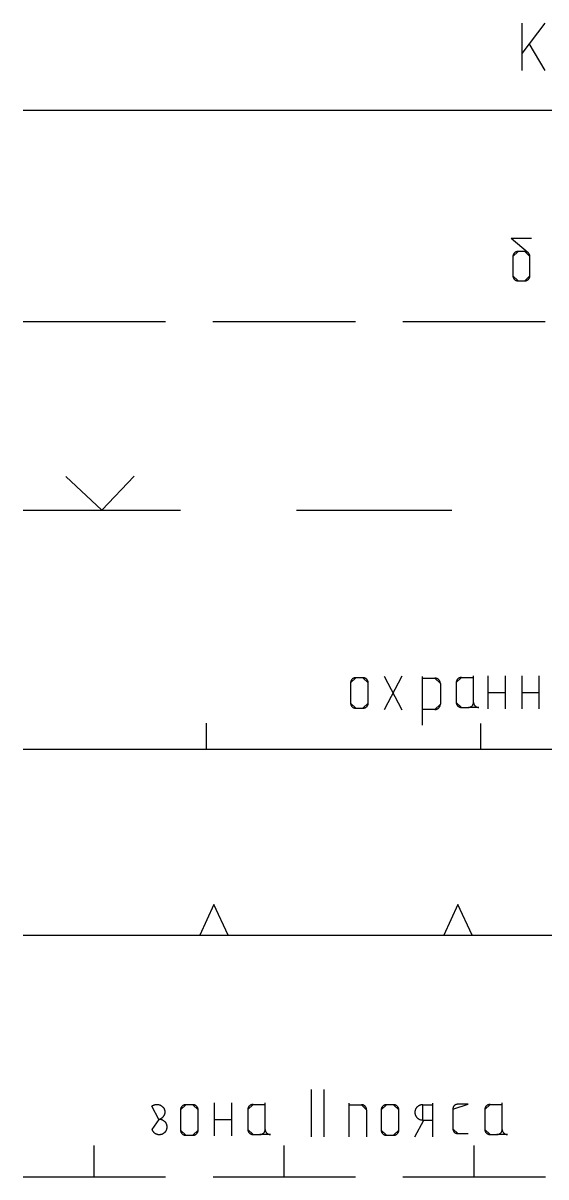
# Model space of a CAD drawing. Extents: x 8646 to 18206, y -17605 to -192.
# Drawn here: x 11059.01 to 11066.88, y -9012.61 to -8995.23 of the extents above; entities that cross this region are included whole.
import ezdxf

# ---------------------------------------------------------------- set-up
doc = ezdxf.new("R2010")
doc.units = 0
doc.layers.get('0').update_dxf_attribs({"linetype": 'CONTINUOUS'})

msp = doc.modelspace()

# ---------------------------------------------------------------- linework, layer by layer
at = {"color": 8, "linetype": 'CONTINUOUS'}
for p, q in [((11066.52, -8995.234), (11066.52, -8995.949)), ((11066.865, -8995.234), (11066.52, -8995.694)), ((11066.626, -8995.541), (11066.865, -8995.949)), ((11059.012, -8996.545), (11068.322, -8996.545)), ((11066.613, -8998.692), (11066.359, -8998.477)), ((11066.665, -8998.478), (11066.359, -8998.478)), ((11066.384, -8998.747), (11066.384, -8999.042)), ((11066.563, -8998.674), (11066.461, -8998.674)), ((11066.639, -8999.042), (11066.639, -8998.747)), ((11066.461, -8999.115), (11066.563, -8999.115)), ((11059.012, -8999.725), (11061.156, -8999.725)), ((11061.87, -8999.725), (11064.014, -8999.725)), ((11064.728, -8999.725), (11066.872, -8999.725)), ((11060.196, -9002.569), (11059.657, -9002.059)), ((11060.196, -9002.569), (11060.682, -9002.057)), ((11059.012, -9002.569), (11061.38, -9002.569)), ((11063.127, -9002.569), (11065.463, -9002.569)), ((11064.713, -9005.065), (11064.448, -9005.576)), ((11064.448, -9005.065), (11064.713, -9005.576)), ((11065.019, -9005.071), (11065.019, -9005.804)), ((11065.61, -9005.087), (11065.792, -9005.087)), ((11065.792, -9005.462), (11065.792, -9005.061)), ((11066.009, -9005.061), (11066.009, -9005.561)), ((11066.269, -9005.061), (11066.269, -9005.561)), ((11066.516, -9005.061), (11066.516, -9005.561)), ((11066.776, -9005.061), (11066.776, -9005.561)), ((11063.941, -9005.167), (11063.941, -9005.473)), ((11064.127, -9005.091), (11064.021, -9005.091)), ((11064.206, -9005.473), (11064.206, -9005.167)), ((11065.019, -9005.097), (11065.21, -9005.097)), ((11065.292, -9005.176), (11065.292, -9005.49)), ((11065.531, -9005.162), (11065.531, -9005.462)), ((11066.009, -9005.311), (11066.269, -9005.311)), ((11066.516, -9005.311), (11066.776, -9005.311)), ((11064.021, -9005.55), (11064.127, -9005.55)), ((11065.21, -9005.568), (11065.019, -9005.568)), ((11065.61, -9005.537), (11065.714, -9005.537)), ((11061.77, -9006.168), (11061.77, -9005.775)), ((11065.901, -9006.175), (11065.901, -9005.782)), ((11059.012, -9006.168), (11077.631, -9006.168)), ((11061.884, -9008.507), (11061.67, -9008.966)), ((11062.098, -9008.966), (11061.884, -9008.507)), ((11065.556, -9008.507), (11065.342, -9008.966)), ((11065.77, -9008.966), (11065.556, -9008.507)), ((11059.012, -9008.966), (11077.631, -9008.966)), ((11061.67, -9008.966), (11062.098, -9008.966)), ((11065.342, -9008.966), (11065.77, -9008.966)), ((11063.35, -9011.291), (11063.35, -9012.005)), ((11063.539, -9011.291), (11063.539, -9012.005)), ((11061.888, -9011.491), (11061.888, -9011.99)), ((11062.148, -9011.491), (11062.148, -9011.99)), ((11062.655, -9011.892), (11062.655, -9011.491)), ((11063.917, -9011.495), (11063.917, -9012.005)), ((11065.174, -9011.495), (11065.174, -9012.005)), ((11066.222, -9011.892), (11066.222, -9011.491)), ((11061.381, -9011.597), (11061.381, -9011.903)), ((11061.567, -9011.52), (11061.461, -9011.52)), ((11061.647, -9011.903), (11061.647, -9011.597)), ((11062.395, -9011.591), (11062.395, -9011.892)), ((11062.473, -9011.516), (11062.655, -9011.516)), ((11063.917, -9011.52), (11064.103, -9011.52)), ((11064.183, -9011.597), (11064.183, -9012.005)), ((11064.401, -9011.597), (11064.401, -9011.903)), ((11064.587, -9011.52), (11064.481, -9011.52)), ((11064.667, -9011.903), (11064.667, -9011.597)), ((11065.027, -9011.52), (11065.173, -9011.52)), ((11065.48, -9011.586), (11065.48, -9011.881)), ((11065.962, -9011.591), (11065.962, -9011.892)), ((11066.04, -9011.516), (11066.222, -9011.516)), ((11061.888, -9011.741), (11062.148, -9011.741)), ((11064.908, -9012.005), (11065.041, -9011.75)), ((11065.027, -9011.75), (11065.175, -9011.75)), ((11061.461, -9011.98), (11061.567, -9011.98)), ((11062.473, -9011.967), (11062.577, -9011.967)), ((11064.481, -9011.98), (11064.587, -9011.98)), ((11065.557, -9011.955), (11065.71, -9011.955)), ((11066.04, -9011.967), (11066.144, -9011.967)), ((11060.084, -9012.607), (11060.084, -9012.136)), ((11062.943, -9012.607), (11062.943, -9012.136)), ((11065.801, -9012.607), (11065.801, -9012.136)), ((11059.012, -9012.607), (11061.156, -9012.607)), ((11061.871, -9012.607), (11064.015, -9012.607)), ((11064.729, -9012.607), (11066.873, -9012.607))]:
    msp.add_line(p, q, dxfattribs=at)
at = {"color": 8, "linetype": 'CONTINUOUS', "flags": 128}
for points in [[(11066.461, -8998.674), (11066.457, -8998.674), (11066.453, -8998.674), (11066.449, -8998.675), (11066.445, -8998.675), (11066.441, -8998.676), (11066.437, -8998.677), (11066.433, -8998.679), (11066.43, -8998.68), (11066.426, -8998.682), (11066.423, -8998.684), (11066.419, -8998.686), (11066.416, -8998.688), (11066.413, -8998.69), (11066.41, -8998.693), (11066.407, -8998.695), (11066.404, -8998.698), (11066.401, -8998.701), (11066.399, -8998.704), (11066.397, -8998.707), (11066.395, -8998.711), (11066.393, -8998.714), (11066.391, -8998.717), (11066.389, -8998.721), (11066.388, -8998.725), (11066.387, -8998.728), (11066.386, -8998.732), (11066.385, -8998.736), (11066.385, -8998.74), (11066.384, -8998.743), (11066.384, -8998.747)], [(11066.639, -8998.747), (11066.639, -8998.743), (11066.639, -8998.74), (11066.639, -8998.736), (11066.638, -8998.732), (11066.637, -8998.728), (11066.636, -8998.725), (11066.634, -8998.721), (11066.633, -8998.717), (11066.631, -8998.714), (11066.629, -8998.711), (11066.627, -8998.707), (11066.625, -8998.704), (11066.622, -8998.701), (11066.62, -8998.698), (11066.617, -8998.695), (11066.614, -8998.693), (11066.611, -8998.69), (11066.608, -8998.688), (11066.605, -8998.686), (11066.601, -8998.684), (11066.598, -8998.682), (11066.594, -8998.68), (11066.59, -8998.679), (11066.587, -8998.677), (11066.583, -8998.676), (11066.579, -8998.675), (11066.575, -8998.675), (11066.571, -8998.674), (11066.567, -8998.674), (11066.563, -8998.674)], [(11066.384, -8999.042), (11066.384, -8999.046), (11066.385, -8999.05), (11066.385, -8999.053), (11066.386, -8999.057), (11066.387, -8999.061), (11066.388, -8999.065), (11066.389, -8999.068), (11066.391, -8999.072), (11066.393, -8999.075), (11066.395, -8999.079), (11066.397, -8999.082), (11066.399, -8999.085), (11066.401, -8999.088), (11066.404, -8999.091), (11066.407, -8999.094), (11066.41, -8999.097), (11066.413, -8999.099), (11066.416, -8999.101), (11066.419, -8999.104), (11066.423, -8999.106), (11066.426, -8999.107), (11066.43, -8999.109), (11066.433, -8999.111), (11066.437, -8999.112), (11066.441, -8999.113), (11066.445, -8999.114), (11066.449, -8999.115), (11066.453, -8999.115), (11066.457, -8999.115), (11066.461, -8999.115)], [(11066.563, -8999.115), (11066.567, -8999.115), (11066.571, -8999.115), (11066.575, -8999.115), (11066.579, -8999.114), (11066.583, -8999.113), (11066.587, -8999.112), (11066.59, -8999.111), (11066.594, -8999.109), (11066.598, -8999.107), (11066.601, -8999.106), (11066.605, -8999.104), (11066.608, -8999.101), (11066.611, -8999.099), (11066.614, -8999.097), (11066.617, -8999.094), (11066.62, -8999.091), (11066.622, -8999.088), (11066.625, -8999.085), (11066.627, -8999.082), (11066.629, -8999.079), (11066.631, -8999.075), (11066.633, -8999.072), (11066.634, -8999.068), (11066.636, -8999.065), (11066.637, -8999.061), (11066.638, -8999.057), (11066.639, -8999.053), (11066.639, -8999.05), (11066.639, -8999.046), (11066.639, -8999.042)], [(11065.61, -9005.087), (11065.605, -9005.087), (11065.601, -9005.087), (11065.597, -9005.088), (11065.593, -9005.088), (11065.589, -9005.089), (11065.585, -9005.09), (11065.582, -9005.092), (11065.578, -9005.093), (11065.574, -9005.095), (11065.571, -9005.097), (11065.567, -9005.099), (11065.564, -9005.101), (11065.56, -9005.103), (11065.557, -9005.106), (11065.554, -9005.109), (11065.552, -9005.111), (11065.549, -9005.114), (11065.546, -9005.118), (11065.544, -9005.121), (11065.542, -9005.124), (11065.54, -9005.128), (11065.538, -9005.131), (11065.537, -9005.135), (11065.535, -9005.138), (11065.534, -9005.142), (11065.533, -9005.146), (11065.532, -9005.15), (11065.532, -9005.154), (11065.532, -9005.158), (11065.531, -9005.162)], [(11064.021, -9005.091), (11064.016, -9005.091), (11064.012, -9005.091), (11064.008, -9005.092), (11064.004, -9005.092), (11064, -9005.093), (11063.996, -9005.095), (11063.992, -9005.096), (11063.988, -9005.097), (11063.984, -9005.099), (11063.981, -9005.101), (11063.977, -9005.103), (11063.974, -9005.105), (11063.971, -9005.108), (11063.967, -9005.11), (11063.964, -9005.113), (11063.961, -9005.116), (11063.959, -9005.119), (11063.956, -9005.122), (11063.954, -9005.126), (11063.952, -9005.129), (11063.95, -9005.133), (11063.948, -9005.136), (11063.946, -9005.14), (11063.945, -9005.144), (11063.944, -9005.148), (11063.943, -9005.151), (11063.942, -9005.155), (11063.941, -9005.159), (11063.941, -9005.163), (11063.941, -9005.167)], [(11064.206, -9005.167), (11064.206, -9005.163), (11064.206, -9005.159), (11064.205, -9005.155), (11064.205, -9005.151), (11064.204, -9005.148), (11064.202, -9005.144), (11064.201, -9005.14), (11064.199, -9005.136), (11064.198, -9005.133), (11064.196, -9005.129), (11064.194, -9005.126), (11064.191, -9005.122), (11064.189, -9005.119), (11064.186, -9005.116), (11064.183, -9005.113), (11064.18, -9005.11), (11064.177, -9005.108), (11064.174, -9005.105), (11064.17, -9005.103), (11064.167, -9005.101), (11064.163, -9005.099), (11064.159, -9005.097), (11064.155, -9005.096), (11064.151, -9005.095), (11064.147, -9005.093), (11064.143, -9005.092), (11064.139, -9005.092), (11064.135, -9005.091), (11064.131, -9005.091), (11064.127, -9005.091)], [(11065.292, -9005.176), (11065.292, -9005.171), (11065.291, -9005.167), (11065.291, -9005.163), (11065.29, -9005.159), (11065.289, -9005.155), (11065.288, -9005.151), (11065.286, -9005.147), (11065.285, -9005.144), (11065.283, -9005.14), (11065.281, -9005.136), (11065.279, -9005.133), (11065.276, -9005.129), (11065.274, -9005.126), (11065.271, -9005.123), (11065.268, -9005.12), (11065.265, -9005.117), (11065.261, -9005.114), (11065.258, -9005.112), (11065.255, -9005.11), (11065.251, -9005.107), (11065.247, -9005.106), (11065.243, -9005.104), (11065.239, -9005.102), (11065.235, -9005.101), (11065.231, -9005.1), (11065.227, -9005.099), (11065.223, -9005.098), (11065.219, -9005.097), (11065.214, -9005.097), (11065.21, -9005.097)], [(11063.941, -9005.473), (11063.941, -9005.477), (11063.941, -9005.481), (11063.942, -9005.485), (11063.943, -9005.489), (11063.944, -9005.493), (11063.945, -9005.497), (11063.946, -9005.501), (11063.948, -9005.505), (11063.95, -9005.508), (11063.952, -9005.512), (11063.954, -9005.515), (11063.956, -9005.518), (11063.959, -9005.522), (11063.961, -9005.525), (11063.964, -9005.528), (11063.967, -9005.53), (11063.971, -9005.533), (11063.974, -9005.535), (11063.977, -9005.538), (11063.981, -9005.54), (11063.984, -9005.542), (11063.988, -9005.543), (11063.992, -9005.545), (11063.996, -9005.546), (11064, -9005.547), (11064.004, -9005.548), (11064.008, -9005.549), (11064.012, -9005.55), (11064.016, -9005.55), (11064.021, -9005.55)], [(11064.127, -9005.55), (11064.131, -9005.55), (11064.135, -9005.55), (11064.139, -9005.549), (11064.143, -9005.548), (11064.147, -9005.547), (11064.151, -9005.546), (11064.155, -9005.545), (11064.159, -9005.543), (11064.163, -9005.542), (11064.167, -9005.54), (11064.17, -9005.538), (11064.174, -9005.535), (11064.177, -9005.533), (11064.18, -9005.53), (11064.183, -9005.528), (11064.186, -9005.525), (11064.189, -9005.522), (11064.191, -9005.518), (11064.194, -9005.515), (11064.196, -9005.512), (11064.198, -9005.508), (11064.199, -9005.505), (11064.201, -9005.501), (11064.202, -9005.497), (11064.204, -9005.493), (11064.205, -9005.489), (11064.205, -9005.485), (11064.206, -9005.481), (11064.206, -9005.477), (11064.206, -9005.473)], [(11065.21, -9005.568), (11065.214, -9005.568), (11065.219, -9005.568), (11065.223, -9005.567), (11065.227, -9005.567), (11065.231, -9005.566), (11065.235, -9005.565), (11065.239, -9005.563), (11065.243, -9005.562), (11065.247, -9005.56), (11065.251, -9005.558), (11065.255, -9005.556), (11065.258, -9005.554), (11065.261, -9005.551), (11065.265, -9005.548), (11065.268, -9005.546), (11065.271, -9005.543), (11065.274, -9005.539), (11065.276, -9005.536), (11065.279, -9005.533), (11065.281, -9005.529), (11065.283, -9005.526), (11065.285, -9005.522), (11065.286, -9005.518), (11065.288, -9005.514), (11065.289, -9005.51), (11065.29, -9005.506), (11065.291, -9005.502), (11065.291, -9005.498), (11065.292, -9005.494), (11065.292, -9005.49)], [(11065.531, -9005.462), (11065.532, -9005.466), (11065.532, -9005.47), (11065.532, -9005.474), (11065.533, -9005.478), (11065.534, -9005.482), (11065.535, -9005.486), (11065.537, -9005.489), (11065.538, -9005.493), (11065.54, -9005.496), (11065.542, -9005.5), (11065.544, -9005.503), (11065.546, -9005.507), (11065.549, -9005.51), (11065.552, -9005.513), (11065.554, -9005.516), (11065.557, -9005.518), (11065.56, -9005.521), (11065.564, -9005.523), (11065.567, -9005.525), (11065.571, -9005.527), (11065.574, -9005.529), (11065.578, -9005.531), (11065.582, -9005.532), (11065.585, -9005.534), (11065.589, -9005.535), (11065.593, -9005.536), (11065.597, -9005.537), (11065.601, -9005.537), (11065.605, -9005.537), (11065.61, -9005.537)], [(11065.714, -9005.537), (11065.718, -9005.537), (11065.722, -9005.537), (11065.726, -9005.537), (11065.73, -9005.536), (11065.734, -9005.535), (11065.738, -9005.534), (11065.742, -9005.532), (11065.746, -9005.531), (11065.749, -9005.529), (11065.753, -9005.527), (11065.756, -9005.525), (11065.76, -9005.523), (11065.763, -9005.521), (11065.766, -9005.518), (11065.769, -9005.516), (11065.772, -9005.513), (11065.774, -9005.51), (11065.777, -9005.507), (11065.779, -9005.503), (11065.781, -9005.5), (11065.783, -9005.496), (11065.785, -9005.493), (11065.787, -9005.489), (11065.788, -9005.486), (11065.789, -9005.482), (11065.79, -9005.478), (11065.791, -9005.474), (11065.792, -9005.47), (11065.792, -9005.466), (11065.792, -9005.462), (11065.792, -9005.466), (11065.792, -9005.47), (11065.793, -9005.474), (11065.794, -9005.478), (11065.795, -9005.482), (11065.796, -9005.486), (11065.797, -9005.489), (11065.799, -9005.493), (11065.8, -9005.496), (11065.802, -9005.5), (11065.804, -9005.503), (11065.807, -9005.507), (11065.809, -9005.51), (11065.812, -9005.513), (11065.815, -9005.516), (11065.818, -9005.518), (11065.821, -9005.521), (11065.824, -9005.523), (11065.828, -9005.525), (11065.831, -9005.527), (11065.835, -9005.529), (11065.838, -9005.531), (11065.842, -9005.532), (11065.846, -9005.534), (11065.85, -9005.535), (11065.854, -9005.536), (11065.858, -9005.537), (11065.862, -9005.537), (11065.866, -9005.537), (11065.87, -9005.537)], [(11065.71, -9011.512), (11065.557, -9011.512), (11065.553, -9011.512), (11065.549, -9011.512), (11065.545, -9011.513), (11065.541, -9011.514), (11065.537, -9011.515), (11065.533, -9011.516), (11065.529, -9011.517), (11065.525, -9011.518), (11065.522, -9011.52), (11065.518, -9011.522), (11065.515, -9011.524), (11065.512, -9011.526), (11065.508, -9011.528), (11065.505, -9011.531), (11065.502, -9011.534), (11065.5, -9011.536), (11065.497, -9011.539), (11065.495, -9011.542), (11065.492, -9011.546), (11065.49, -9011.549), (11065.488, -9011.552), (11065.487, -9011.556), (11065.485, -9011.559), (11065.484, -9011.563), (11065.483, -9011.567), (11065.482, -9011.57), (11065.481, -9011.574), (11065.48, -9011.578), (11065.48, -9011.582), (11065.48, -9011.586)], [(11060.952, -9011.541), (11060.957, -9011.538), (11060.962, -9011.534), (11060.967, -9011.531), (11060.973, -9011.528), (11060.978, -9011.526), (11060.984, -9011.524), (11060.99, -9011.522), (11060.996, -9011.52), (11061.002, -9011.518), (11061.008, -9011.518), (11061.014, -9011.517), (11061.021, -9011.516), (11061.027, -9011.516), (11061.033, -9011.516), (11061.039, -9011.517), (11061.046, -9011.518), (11061.052, -9011.519), (11061.058, -9011.52), (11061.064, -9011.522), (11061.07, -9011.524), (11061.075, -9011.526), (11061.081, -9011.529), (11061.087, -9011.532), (11061.092, -9011.535), (11061.097, -9011.538), (11061.102, -9011.542), (11061.107, -9011.546), (11061.111, -9011.55), (11061.115, -9011.555), (11061.119, -9011.559), (11061.123, -9011.564), (11061.127, -9011.569), (11061.13, -9011.574), (11061.133, -9011.579), (11061.135, -9011.585), (11061.138, -9011.591), (11061.14, -9011.596), (11061.142, -9011.602), (11061.143, -9011.608), (11061.144, -9011.614), (11061.145, -9011.62), (11061.145, -9011.626), (11061.145, -9011.632), (11061.145, -9011.638), (11061.145, -9011.644), (11061.144, -9011.65), (11061.142, -9011.656), (11061.141, -9011.661), (11061.139, -9011.667), (11061.137, -9011.673), (11061.135, -9011.678), (11061.132, -9011.684), (11061.129, -9011.689), (11061.126, -9011.694), (11061.122, -9011.699), (11061.118, -9011.704), (11061.114, -9011.708), (11061.11, -9011.713), (11061.105, -9011.717), (11061.1, -9011.72), (11061.095, -9011.724), (11061.09, -9011.727), (11061.085, -9011.73), (11061.079, -9011.733), (11061.074, -9011.736), (11061.068, -9011.738), (11061.062, -9011.74), (11061.056, -9011.742)], [(11061.461, -9011.52), (11061.457, -9011.521), (11061.452, -9011.521), (11061.448, -9011.521), (11061.444, -9011.522), (11061.44, -9011.523), (11061.436, -9011.524), (11061.432, -9011.525), (11061.428, -9011.527), (11061.425, -9011.529), (11061.421, -9011.531), (11061.417, -9011.533), (11061.414, -9011.535), (11061.411, -9011.537), (11061.407, -9011.54), (11061.404, -9011.543), (11061.402, -9011.546), (11061.399, -9011.549), (11061.396, -9011.552), (11061.394, -9011.555), (11061.392, -9011.559), (11061.39, -9011.562), (11061.388, -9011.566), (11061.386, -9011.57), (11061.385, -9011.573), (11061.384, -9011.577), (11061.383, -9011.581), (11061.382, -9011.585), (11061.382, -9011.589), (11061.381, -9011.593), (11061.381, -9011.597)], [(11061.647, -9011.597), (11061.646, -9011.593), (11061.646, -9011.589), (11061.646, -9011.585), (11061.645, -9011.581), (11061.644, -9011.577), (11061.643, -9011.573), (11061.641, -9011.57), (11061.64, -9011.566), (11061.638, -9011.562), (11061.636, -9011.559), (11061.634, -9011.555), (11061.631, -9011.552), (11061.629, -9011.549), (11061.626, -9011.546), (11061.623, -9011.543), (11061.62, -9011.54), (11061.617, -9011.537), (11061.614, -9011.535), (11061.61, -9011.533), (11061.607, -9011.531), (11061.603, -9011.529), (11061.599, -9011.527), (11061.595, -9011.525), (11061.592, -9011.524), (11061.587, -9011.523), (11061.583, -9011.522), (11061.579, -9011.521), (11061.575, -9011.521), (11061.571, -9011.521), (11061.567, -9011.52)], [(11062.473, -9011.516), (11062.469, -9011.516), (11062.465, -9011.517), (11062.461, -9011.517), (11062.457, -9011.518), (11062.453, -9011.519), (11062.449, -9011.52), (11062.445, -9011.521), (11062.441, -9011.523), (11062.438, -9011.524), (11062.434, -9011.526), (11062.43, -9011.528), (11062.427, -9011.531), (11062.424, -9011.533), (11062.421, -9011.536), (11062.418, -9011.538), (11062.415, -9011.541), (11062.412, -9011.544), (11062.41, -9011.547), (11062.407, -9011.551), (11062.405, -9011.554), (11062.403, -9011.557), (11062.402, -9011.561), (11062.4, -9011.564), (11062.399, -9011.568), (11062.398, -9011.572), (11062.397, -9011.576), (11062.396, -9011.58), (11062.395, -9011.584), (11062.395, -9011.587), (11062.395, -9011.591)], [(11064.183, -9011.597), (11064.183, -9011.593), (11064.182, -9011.589), (11064.182, -9011.585), (11064.181, -9011.581), (11064.18, -9011.577), (11064.179, -9011.573), (11064.178, -9011.57), (11064.176, -9011.566), (11064.174, -9011.562), (11064.172, -9011.559), (11064.17, -9011.555), (11064.168, -9011.552), (11064.165, -9011.549), (11064.162, -9011.546), (11064.16, -9011.543), (11064.157, -9011.54), (11064.153, -9011.537), (11064.15, -9011.535), (11064.147, -9011.533), (11064.143, -9011.531), (11064.139, -9011.529), (11064.136, -9011.527), (11064.132, -9011.525), (11064.128, -9011.524), (11064.124, -9011.523), (11064.12, -9011.522), (11064.116, -9011.521), (11064.112, -9011.521), (11064.107, -9011.521), (11064.103, -9011.52)], [(11064.481, -9011.52), (11064.477, -9011.521), (11064.473, -9011.521), (11064.468, -9011.521), (11064.464, -9011.522), (11064.46, -9011.523), (11064.456, -9011.524), (11064.452, -9011.525), (11064.449, -9011.527), (11064.445, -9011.529), (11064.441, -9011.531), (11064.438, -9011.533), (11064.434, -9011.535), (11064.431, -9011.537), (11064.428, -9011.54), (11064.425, -9011.543), (11064.422, -9011.546), (11064.419, -9011.549), (11064.417, -9011.552), (11064.414, -9011.555), (11064.412, -9011.559), (11064.41, -9011.562), (11064.408, -9011.566), (11064.407, -9011.57), (11064.405, -9011.573), (11064.404, -9011.577), (11064.403, -9011.581), (11064.402, -9011.585), (11064.402, -9011.589), (11064.401, -9011.593), (11064.401, -9011.597)], [(11064.667, -9011.597), (11064.667, -9011.593), (11064.666, -9011.589), (11064.666, -9011.585), (11064.665, -9011.581), (11064.664, -9011.577), (11064.663, -9011.573), (11064.661, -9011.57), (11064.66, -9011.566), (11064.658, -9011.562), (11064.656, -9011.559), (11064.654, -9011.555), (11064.652, -9011.552), (11064.649, -9011.549), (11064.646, -9011.546), (11064.643, -9011.543), (11064.64, -9011.54), (11064.637, -9011.537), (11064.634, -9011.535), (11064.63, -9011.533), (11064.627, -9011.531), (11064.623, -9011.529), (11064.619, -9011.527), (11064.616, -9011.525), (11064.612, -9011.524), (11064.608, -9011.523), (11064.604, -9011.522), (11064.6, -9011.521), (11064.595, -9011.521), (11064.591, -9011.521), (11064.587, -9011.52)], [(11065.028, -9011.52), (11065.021, -9011.521), (11065.015, -9011.521), (11065.009, -9011.522), (11065.003, -9011.523), (11064.997, -9011.524), (11064.991, -9011.526), (11064.985, -9011.528), (11064.979, -9011.53), (11064.973, -9011.533), (11064.968, -9011.536), (11064.963, -9011.539), (11064.957, -9011.542), (11064.952, -9011.546), (11064.948, -9011.55), (11064.943, -9011.554), (11064.939, -9011.558), (11064.935, -9011.563), (11064.931, -9011.568), (11064.927, -9011.573), (11064.924, -9011.578), (11064.921, -9011.583), (11064.919, -9011.589), (11064.916, -9011.594), (11064.914, -9011.6), (11064.912, -9011.606), (11064.911, -9011.611), (11064.91, -9011.617), (11064.909, -9011.623), (11064.908, -9011.629), (11064.908, -9011.635), (11064.908, -9011.641), (11064.909, -9011.647), (11064.91, -9011.653), (11064.911, -9011.659), (11064.912, -9011.665), (11064.914, -9011.671), (11064.916, -9011.676), (11064.919, -9011.682), (11064.921, -9011.687), (11064.924, -9011.693), (11064.927, -9011.698), (11064.931, -9011.703), (11064.935, -9011.708), (11064.939, -9011.712), (11064.943, -9011.717), (11064.948, -9011.721), (11064.952, -9011.725), (11064.957, -9011.728), (11064.963, -9011.732), (11064.968, -9011.735), (11064.973, -9011.738), (11064.979, -9011.74), (11064.985, -9011.743), (11064.991, -9011.745), (11064.997, -9011.746), (11065.003, -9011.748), (11065.009, -9011.749), (11065.015, -9011.749), (11065.021, -9011.75), (11065.028, -9011.75)], [(11066.04, -9011.516), (11066.036, -9011.516), (11066.032, -9011.517), (11066.028, -9011.517), (11066.024, -9011.518), (11066.02, -9011.519), (11066.016, -9011.52), (11066.012, -9011.521), (11066.008, -9011.523), (11066.005, -9011.524), (11066.001, -9011.526), (11065.997, -9011.528), (11065.994, -9011.531), (11065.991, -9011.533), (11065.988, -9011.536), (11065.985, -9011.538), (11065.982, -9011.541), (11065.979, -9011.544), (11065.977, -9011.547), (11065.974, -9011.551), (11065.972, -9011.554), (11065.97, -9011.557), (11065.969, -9011.561), (11065.967, -9011.564), (11065.966, -9011.568), (11065.965, -9011.572), (11065.964, -9011.576), (11065.963, -9011.58), (11065.962, -9011.584), (11065.962, -9011.587), (11065.962, -9011.591)], [(11060.952, -9011.892), (11060.954, -9011.898), (11060.956, -9011.903), (11060.959, -9011.908), (11060.962, -9011.914), (11060.966, -9011.918), (11060.969, -9011.923), (11060.973, -9011.928), (11060.977, -9011.932), (11060.982, -9011.937), (11060.986, -9011.941), (11060.991, -9011.944), (11060.996, -9011.948), (11061.001, -9011.951), (11061.007, -9011.954), (11061.012, -9011.957), (11061.018, -9011.959), (11061.024, -9011.961), (11061.03, -9011.963), (11061.036, -9011.964), (11061.042, -9011.966), (11061.048, -9011.966), (11061.054, -9011.967), (11061.06, -9011.967), (11061.066, -9011.967), (11061.073, -9011.967), (11061.079, -9011.966), (11061.085, -9011.965), (11061.091, -9011.964), (11061.097, -9011.962), (11061.103, -9011.961), (11061.109, -9011.958), (11061.114, -9011.956), (11061.12, -9011.953), (11061.125, -9011.95), (11061.13, -9011.947), (11061.135, -9011.943), (11061.14, -9011.939), (11061.144, -9011.935), (11061.149, -9011.931), (11061.153, -9011.927), (11061.157, -9011.922), (11061.16, -9011.917), (11061.163, -9011.912), (11061.166, -9011.907), (11061.169, -9011.902), (11061.172, -9011.896), (11061.174, -9011.89), (11061.176, -9011.885), (11061.177, -9011.879), (11061.178, -9011.873), (11061.179, -9011.867), (11061.18, -9011.861), (11061.18, -9011.855), (11061.18, -9011.849), (11061.179, -9011.844), (11061.179, -9011.838), (11061.177, -9011.832), (11061.176, -9011.826), (11061.174, -9011.82), (11061.172, -9011.815), (11061.17, -9011.809), (11061.167, -9011.804), (11061.164, -9011.798), (11061.161, -9011.793), (11061.158, -9011.788), (11061.154, -9011.784), (11061.15, -9011.779), (11061.146, -9011.775), (11061.141, -9011.771), (11061.137, -9011.767), (11061.132, -9011.763), (11061.127, -9011.76), (11061.121, -9011.757), (11061.116, -9011.754), (11061.11, -9011.751), (11061.105, -9011.749), (11061.099, -9011.747), (11061.093, -9011.745), (11061.087, -9011.744), (11061.081, -9011.743), (11061.075, -9011.742), (11061.068, -9011.742), (11061.062, -9011.742), (11061.056, -9011.742)], [(11061.381, -9011.903), (11061.381, -9011.907), (11061.382, -9011.911), (11061.382, -9011.915), (11061.383, -9011.919), (11061.384, -9011.923), (11061.385, -9011.927), (11061.386, -9011.931), (11061.388, -9011.934), (11061.39, -9011.938), (11061.392, -9011.942), (11061.394, -9011.945), (11061.396, -9011.948), (11061.399, -9011.951), (11061.402, -9011.954), (11061.404, -9011.957), (11061.407, -9011.96), (11061.411, -9011.963), (11061.414, -9011.965), (11061.417, -9011.967), (11061.421, -9011.969), (11061.425, -9011.971), (11061.428, -9011.973), (11061.432, -9011.975), (11061.436, -9011.976), (11061.44, -9011.977), (11061.444, -9011.978), (11061.448, -9011.979), (11061.452, -9011.979), (11061.457, -9011.98), (11061.461, -9011.98)], [(11061.567, -9011.98), (11061.571, -9011.98), (11061.575, -9011.979), (11061.579, -9011.979), (11061.583, -9011.978), (11061.587, -9011.977), (11061.592, -9011.976), (11061.595, -9011.975), (11061.599, -9011.973), (11061.603, -9011.971), (11061.607, -9011.969), (11061.61, -9011.967), (11061.614, -9011.965), (11061.617, -9011.963), (11061.62, -9011.96), (11061.623, -9011.957), (11061.626, -9011.954), (11061.629, -9011.951), (11061.631, -9011.948), (11061.634, -9011.945), (11061.636, -9011.942), (11061.638, -9011.938), (11061.64, -9011.934), (11061.641, -9011.931), (11061.643, -9011.927), (11061.644, -9011.923), (11061.645, -9011.919), (11061.646, -9011.915), (11061.646, -9011.911), (11061.646, -9011.907), (11061.647, -9011.903)], [(11062.395, -9011.892), (11062.395, -9011.896), (11062.395, -9011.9), (11062.396, -9011.904), (11062.397, -9011.908), (11062.398, -9011.911), (11062.399, -9011.915), (11062.4, -9011.919), (11062.402, -9011.923), (11062.403, -9011.926), (11062.405, -9011.93), (11062.407, -9011.933), (11062.41, -9011.936), (11062.412, -9011.939), (11062.415, -9011.942), (11062.418, -9011.945), (11062.421, -9011.948), (11062.424, -9011.95), (11062.427, -9011.953), (11062.43, -9011.955), (11062.434, -9011.957), (11062.438, -9011.959), (11062.441, -9011.961), (11062.445, -9011.962), (11062.449, -9011.964), (11062.453, -9011.965), (11062.457, -9011.966), (11062.461, -9011.966), (11062.465, -9011.967), (11062.469, -9011.967), (11062.473, -9011.967)], [(11062.577, -9011.967), (11062.581, -9011.967), (11062.585, -9011.967), (11062.59, -9011.966), (11062.594, -9011.966), (11062.597, -9011.965), (11062.601, -9011.964), (11062.605, -9011.962), (11062.609, -9011.961), (11062.613, -9011.959), (11062.616, -9011.957), (11062.62, -9011.955), (11062.623, -9011.953), (11062.626, -9011.95), (11062.63, -9011.948), (11062.633, -9011.945), (11062.635, -9011.942), (11062.638, -9011.939), (11062.641, -9011.936), (11062.643, -9011.933), (11062.645, -9011.93), (11062.647, -9011.926), (11062.649, -9011.923), (11062.65, -9011.919), (11062.652, -9011.915), (11062.653, -9011.911), (11062.654, -9011.908), (11062.654, -9011.904), (11062.655, -9011.9), (11062.655, -9011.896), (11062.655, -9011.892), (11062.656, -9011.896), (11062.656, -9011.9), (11062.656, -9011.904), (11062.657, -9011.908), (11062.658, -9011.911), (11062.659, -9011.915), (11062.661, -9011.919), (11062.662, -9011.923), (11062.664, -9011.926), (11062.666, -9011.93), (11062.668, -9011.933), (11062.67, -9011.936), (11062.673, -9011.939), (11062.676, -9011.942), (11062.678, -9011.945), (11062.681, -9011.948), (11062.684, -9011.95), (11062.688, -9011.953), (11062.691, -9011.955), (11062.695, -9011.957), (11062.698, -9011.959), (11062.702, -9011.961), (11062.706, -9011.962), (11062.709, -9011.964), (11062.713, -9011.965), (11062.717, -9011.966), (11062.721, -9011.966), (11062.725, -9011.967), (11062.729, -9011.967), (11062.734, -9011.967)], [(11064.401, -9011.903), (11064.401, -9011.907), (11064.402, -9011.911), (11064.402, -9011.915), (11064.403, -9011.919), (11064.404, -9011.923), (11064.405, -9011.927), (11064.407, -9011.931), (11064.408, -9011.934), (11064.41, -9011.938), (11064.412, -9011.942), (11064.414, -9011.945), (11064.417, -9011.948), (11064.419, -9011.951), (11064.422, -9011.954), (11064.425, -9011.957), (11064.428, -9011.96), (11064.431, -9011.963), (11064.434, -9011.965), (11064.438, -9011.967), (11064.441, -9011.969), (11064.445, -9011.971), (11064.449, -9011.973), (11064.452, -9011.975), (11064.456, -9011.976), (11064.46, -9011.977), (11064.464, -9011.978), (11064.468, -9011.979), (11064.473, -9011.979), (11064.477, -9011.98), (11064.481, -9011.98)], [(11064.587, -9011.98), (11064.591, -9011.98), (11064.595, -9011.979), (11064.6, -9011.979), (11064.604, -9011.978), (11064.608, -9011.977), (11064.612, -9011.976), (11064.616, -9011.975), (11064.619, -9011.973), (11064.623, -9011.971), (11064.627, -9011.969), (11064.63, -9011.967), (11064.634, -9011.965), (11064.637, -9011.963), (11064.64, -9011.96), (11064.643, -9011.957), (11064.646, -9011.954), (11064.649, -9011.951), (11064.652, -9011.948), (11064.654, -9011.945), (11064.656, -9011.942), (11064.658, -9011.938), (11064.66, -9011.934), (11064.661, -9011.931), (11064.663, -9011.927), (11064.664, -9011.923), (11064.665, -9011.919), (11064.666, -9011.915), (11064.666, -9011.911), (11064.667, -9011.907), (11064.667, -9011.903)], [(11065.48, -9011.881), (11065.48, -9011.885), (11065.48, -9011.889), (11065.481, -9011.892), (11065.482, -9011.896), (11065.483, -9011.9), (11065.484, -9011.904), (11065.485, -9011.907), (11065.487, -9011.911), (11065.488, -9011.914), (11065.49, -9011.918), (11065.492, -9011.921), (11065.495, -9011.924), (11065.497, -9011.927), (11065.5, -9011.93), (11065.502, -9011.933), (11065.505, -9011.936), (11065.508, -9011.938), (11065.512, -9011.941), (11065.515, -9011.943), (11065.518, -9011.945), (11065.522, -9011.947), (11065.525, -9011.948), (11065.529, -9011.95), (11065.533, -9011.951), (11065.537, -9011.952), (11065.541, -9011.953), (11065.545, -9011.954), (11065.549, -9011.954), (11065.553, -9011.955), (11065.557, -9011.955)], [(11065.962, -9011.892), (11065.962, -9011.896), (11065.962, -9011.9), (11065.963, -9011.904), (11065.964, -9011.908), (11065.965, -9011.911), (11065.966, -9011.915), (11065.967, -9011.919), (11065.969, -9011.923), (11065.97, -9011.926), (11065.972, -9011.93), (11065.974, -9011.933), (11065.977, -9011.936), (11065.979, -9011.939), (11065.982, -9011.942), (11065.985, -9011.945), (11065.988, -9011.948), (11065.991, -9011.95), (11065.994, -9011.953), (11065.997, -9011.955), (11066.001, -9011.957), (11066.005, -9011.959), (11066.008, -9011.961), (11066.012, -9011.962), (11066.016, -9011.964), (11066.02, -9011.965), (11066.024, -9011.966), (11066.028, -9011.966), (11066.032, -9011.967), (11066.036, -9011.967), (11066.04, -9011.967)], [(11066.144, -9011.967), (11066.148, -9011.967), (11066.152, -9011.967), (11066.157, -9011.966), (11066.161, -9011.966), (11066.164, -9011.965), (11066.168, -9011.964), (11066.172, -9011.962), (11066.176, -9011.961), (11066.18, -9011.959), (11066.183, -9011.957), (11066.187, -9011.955), (11066.19, -9011.953), (11066.193, -9011.95), (11066.197, -9011.948), (11066.2, -9011.945), (11066.202, -9011.942), (11066.205, -9011.939), (11066.208, -9011.936), (11066.21, -9011.933), (11066.212, -9011.93), (11066.214, -9011.926), (11066.216, -9011.923), (11066.217, -9011.919), (11066.219, -9011.915), (11066.22, -9011.911), (11066.221, -9011.908), (11066.221, -9011.904), (11066.222, -9011.9), (11066.222, -9011.896), (11066.222, -9011.892), (11066.223, -9011.896), (11066.223, -9011.9), (11066.223, -9011.904), (11066.224, -9011.908), (11066.225, -9011.911), (11066.226, -9011.915), (11066.228, -9011.919), (11066.229, -9011.923), (11066.231, -9011.926), (11066.233, -9011.93), (11066.235, -9011.933), (11066.237, -9011.936), (11066.24, -9011.939), (11066.243, -9011.942), (11066.245, -9011.945), (11066.248, -9011.948), (11066.251, -9011.95), (11066.255, -9011.953), (11066.258, -9011.955), (11066.262, -9011.957), (11066.265, -9011.959), (11066.269, -9011.961), (11066.273, -9011.962), (11066.276, -9011.964), (11066.28, -9011.965), (11066.284, -9011.966), (11066.288, -9011.966), (11066.292, -9011.967), (11066.296, -9011.967), (11066.301, -9011.967)]]:
    msp.add_lwpolyline(points, close=True, dxfattribs=at)

doc.saveas('drawing.dxf')
